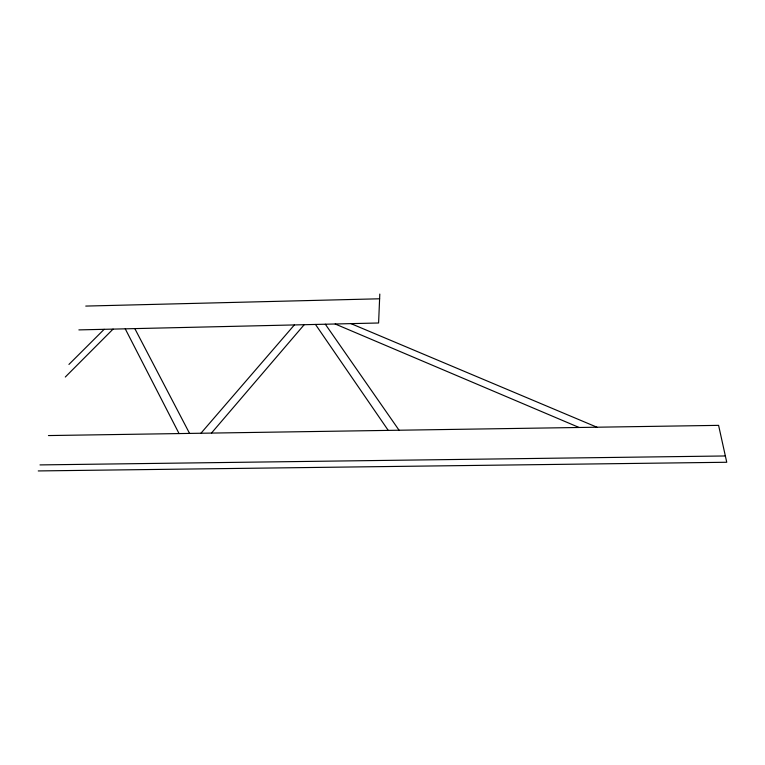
<?xml version="1.0" encoding="UTF-8"?>
<svg xmlns="http://www.w3.org/2000/svg" width="765" height="765" viewBox="0 0 765 765"><rect width="100%" height="100%" fill="white"/><g stroke="black" fill="none" stroke-linecap="round" stroke-linejoin="round"><path stroke-width="1.15" d="M379.803 294.066L378.599 322.993L78.881 329.897M211.475 433.076L304.183 324.714M200.937 433.239L294.382 324.934M65.302 377.021L113.057 329.113M68.936 364.427L104.164 329.313M85.747 306.077L379.612 298.79M48.444 435.562L718.593 425.359L726.75 462.261L38.25 470.934M39.99 464.91L725.363 455.969M350.982 323.633L596.93 427.205M335.194 323.997L579.105 427.482M325.326 324.226L399.062 430.217M315.486 324.446L388.238 430.389M134.822 328.615L189.567 433.411M125.25 328.835L179.058 433.573"/></g></svg>
